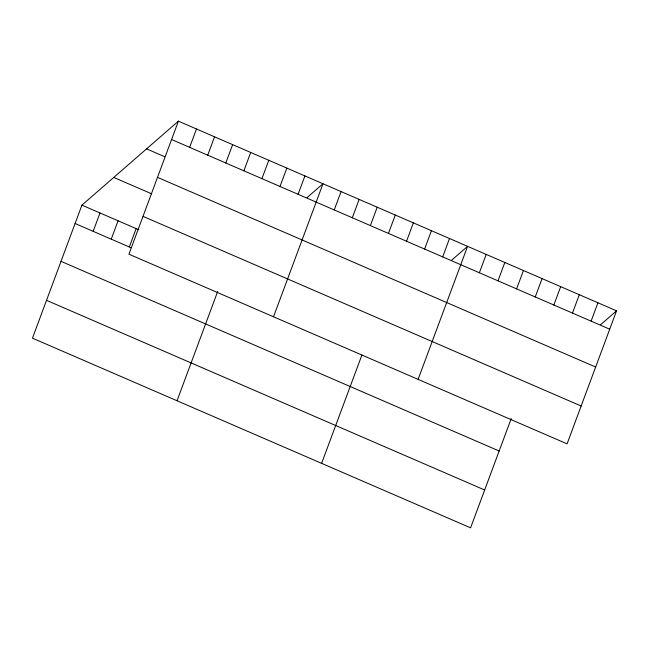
<?xml version="1.0" encoding="UTF-8"?>
<svg xmlns="http://www.w3.org/2000/svg" width="649" height="649" viewBox="0 0 649 649"><rect width="100%" height="100%" fill="white"/><g stroke="black" fill="none" stroke-linecap="round" stroke-linejoin="round"><path stroke-width="0.97" d="M178.41 121.16L128.94 254.189L567.08 443.859L616.55 310.83L178.41 121.16L81.92 205.141L32.45 338.17L470.59 527.84L511.225 418.581M93.164 231.328L99.995 212.961M111.239 239.157L118.069 220.79M129.313 246.977L136.144 228.61M189.654 147.347L196.485 128.981M207.729 155.176L214.559 136.809M225.803 162.996L232.634 144.63M243.878 170.817L250.701 152.458M177.039 400.757L217.666 291.498M261.945 178.645L268.775 160.279M280.019 186.466L286.85 168.107M298.094 194.294L304.925 175.928M273.521 316.777L322.999 183.748L307.074 197.604M334.243 209.943L341.074 191.577M352.31 217.764L359.14 199.397M370.384 225.584L377.215 207.226M388.459 233.413L395.29 215.046M321.62 463.354L361.923 354.995M406.534 241.233L413.364 222.875M424.608 249.062L431.439 230.695M442.683 256.882L449.506 238.516M418.11 379.373L467.58 246.344L451.663 260.2M479.376 272.767L486.206 254.408M497.994 280.83L504.825 262.464M516.612 288.894L523.443 270.528M535.238 296.95L542.069 278.583M553.857 305.014L560.687 286.647M572.475 313.078L579.306 294.711M591.101 321.133L597.932 302.767M600.633 324.687L616.55 310.83M171.579 139.527L609.719 329.197M146.569 148.872L164.643 156.701M157.512 177.364L595.644 367.034M113.762 177.428L151.72 193.856M143.007 216.352L581.147 406.023M81.92 205.141L138.854 229.787M75.089 223.507L131.122 247.756M61.022 261.344L499.162 451.014M46.525 300.333L484.665 490.003"/></g></svg>
